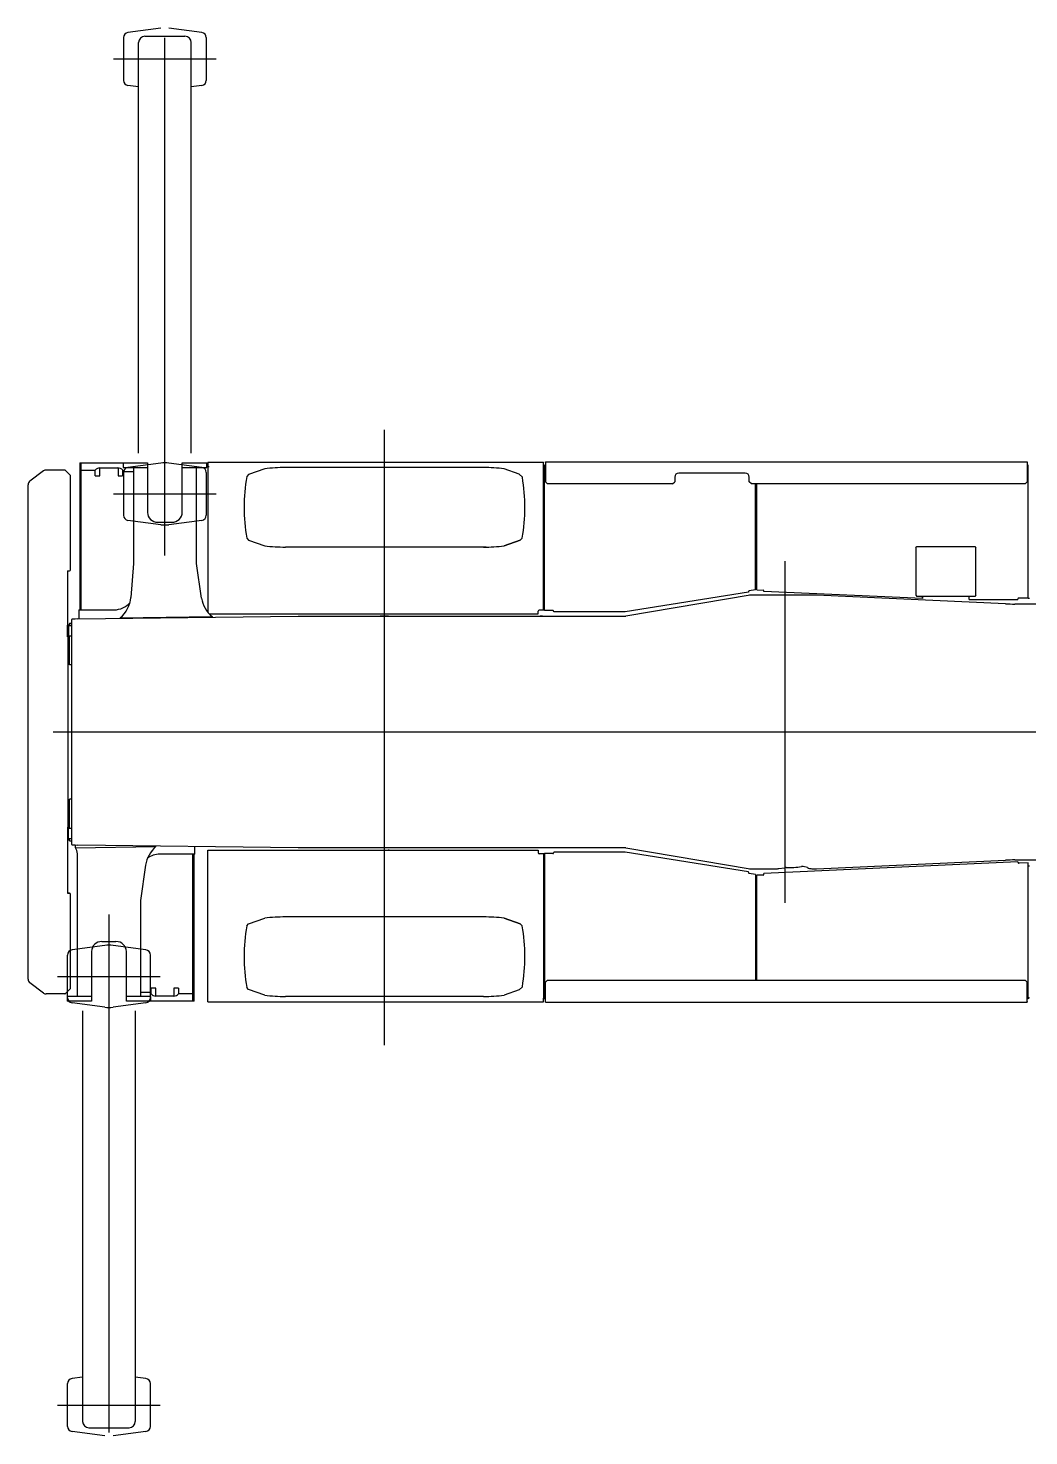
# Model space of a CAD drawing. Extents: x -31701 to 37626, y -27136 to 32271.
# Drawn here: x -28436 to -23606, y 5128 to 11926 of the extents above; entities that cross this region are included whole.
import ezdxf

# ---------------------------------------------------------------- set-up
doc = ezdxf.new("R2010")
doc.units = 0
doc.header["$PDMODE"] = 35
doc.layers.get('0').update_dxf_attribs({"linetype": 'CONTINUOUS'})

msp = doc.modelspace()

# ---------------------------------------------------------------- linework, layer by layer
at = {"color": 251, "linetype": 'Continuous'}
for p, q in [((-27795.72, 11925.78), (-27954.3, 11904.77)), ((-27597.73, 11904.77), (-27756.31, 11925.78)), ((-27976.01, 11879.99), (-27976.01, 11673.8)), ((-27903.01, 9874.14), (-27903.01, 11856.89)), ((-27873.01, 11886.89), (-27679.01, 11886.89)), ((-27776.01, 9378.64), (-27776.01, 11879.13)), ((-27649.01, 9874.14), (-27649.01, 11856.89)), ((-27576.02, 11879.99), (-27576.02, 11673.8)), ((-28023.9, 11776.89), (-27528.01, 11776.89)), ((-27903.01, 11642.22), (-27954.3, 11649.02)), ((-27597.73, 11649.02), (-27649.01, 11642.22)), ((-28187.01, 9826.89), (-27860.01, 9826.89)), ((-28187.01, 9826.89), (-28187.01, 9116.87)), ((-28181.01, 9826.89), (-28181.01, 9116.87)), ((-28181.01, 9791.89), (-28112.07, 9791.89)), ((-28112.01, 9763.89), (-28112.01, 9791.96)), ((-28090.01, 9763.89), (-28090.01, 9801.89)), ((-28089.71, 9801.89), (-28002.32, 9801.89)), ((-28002.01, 9801.89), (-28002.01, 9763.89)), ((-27980.01, 9791.96), (-27980.01, 9763.89)), ((-27973.95, 9784.89), (-27979.54, 9791.42)), ((-27978.02, 9826.89), (-27978.02, 9804.89)), ((-27978.02, 9804.89), (-27860.01, 9804.89)), ((-27795.72, 9825.78), (-27954.3, 9804.77)), ((-27928.01, 9804.89), (-27928.01, 9341.18)), ((-27860.01, 9826.89), (-27860.01, 9587.57)), ((-27597.73, 9804.77), (-27756.31, 9825.78)), ((-27692.01, 9587.63), (-27692.01, 9826.89)), ((-27692.01, 9826.89), (-27574.01, 9826.89)), ((-27692.01, 9804.89), (-27574.01, 9804.89)), ((-27624.01, 9341.18), (-27624.01, 9804.89)), ((-27574.01, 9804.89), (-27574.01, 9826.89)), ((-27562.17, 9806.89), (-27574.01, 9806.89)), ((-28112.01, 9763.89), (-28090.01, 9763.89)), ((-28002.01, 9763.89), (-27980.01, 9763.89)), ((-27976.01, 9779.99), (-27976.01, 9573.8)), ((-27973.95, 9784.89), (-27928.01, 9784.89)), ((-27576.02, 9779.99), (-27576.02, 9573.8)), ((-28023.9, 9676.89), (-27528.01, 9676.89)), ((-27795.72, 9528), (-27954.3, 9549.02)), ((-27810.01, 9539.47), (-27742.01, 9539.47)), ((-27597.73, 9549.02), (-27756.31, 9528)), ((-27928.01, 9341.18), (-27940.21, 9176.84)), ((-27599.19, 9173.87), (-27624.01, 9341.18)), ((-28191.01, 9116.87), (-28191.01, 9075.12)), ((-28191.01, 9116.87), (-28021.01, 9116.87)), ((-27991.62, 9077.96), (-27547.88, 9084.29)), ((-27991.62, 9077.96), (-27991.62, 9075.48)), ((-27547.88, 9084.29), (-27547.88, 9081.38)), ((-28208.01, 7967.89), (-28208.01, 7981.31)), ((-28208.01, 7967.89), (-27819.31, 7973.37)), ((-27819.31, 7973.37), (-27819.31, 7976.01)), ((-27631.01, 7936.92), (-27631.01, 7973.51)), ((-28198.01, 7248.89), (-28198.01, 7938.49)), ((-27631.01, 7936.92), (-27801.02, 7936.92)), ((-27641.01, 7226.89), (-27641.01, 7936.92)), ((-27635.01, 7226.89), (-27635.01, 7936.92)), ((-27869.19, 7883.39), (-27894.01, 7713.1)), ((-27894.01, 7713.1), (-27894.01, 7248.89)), ((-28046.01, 7645.14), (-28046.01, 5144.66)), ((-28065.72, 7495.78), (-28224.3, 7474.77)), ((-28080.01, 7515.14), (-28012.01, 7515.14)), ((-27867.73, 7474.77), (-28026.31, 7495.78)), ((-28246.01, 7243.8), (-28246.01, 7449.99)), ((-28130.01, 7466.14), (-28130.01, 7226.89)), ((-27962.01, 7226.89), (-27962.01, 7466.14)), ((-27846.01, 7243.8), (-27846.01, 7449.99)), ((-28293.9, 7346.89), (-27798.01, 7346.89)), ((-27842.01, 7261.83), (-27842.01, 7289.89)), ((-27820.01, 7289.89), (-27842.01, 7289.89)), ((-27820.01, 7251.89), (-27820.01, 7289.89)), ((-27710.02, 7289.89), (-27732.02, 7289.89)), ((-27732.02, 7289.89), (-27732.02, 7251.89)), ((-27710.02, 7289.89), (-27710.02, 7261.83)), ((-28248.01, 7248.89), (-28248.01, 7226.89)), ((-28130.01, 7248.89), (-28248.01, 7248.89)), ((-28130.01, 7226.89), (-28248.01, 7226.89)), ((-28065.72, 7198), (-28224.3, 7219.02)), ((-27867.73, 7219.02), (-28026.31, 7198)), ((-27844.01, 7248.89), (-27962.02, 7248.89)), ((-27635.01, 7226.89), (-27962.02, 7226.89)), ((-27848.08, 7268.89), (-27894.01, 7268.89)), ((-27848.08, 7268.89), (-27842.49, 7262.37)), ((-27844.01, 7226.89), (-27844.01, 7248.89)), ((-27732.32, 7251.89), (-27819.71, 7251.89)), ((-27641.01, 7261.89), (-27709.96, 7261.89)), ((-28173.01, 7179.65), (-28173.01, 5196.89)), ((-27919.01, 7179.65), (-27919.01, 5196.89)), ((-28246.01, 5173.8), (-28246.01, 5379.99)), ((-28173.01, 5411.56), (-28224.3, 5404.77)), ((-27867.73, 5404.77), (-27919.01, 5411.56)), ((-27846.01, 5173.8), (-27846.01, 5379.99)), ((-28293.9, 5276.89), (-27798.01, 5276.89)), ((-28143.01, 5166.89), (-27949.01, 5166.89)), ((-28065.72, 5128), (-28224.3, 5149.01)), ((-27867.73, 5149.01), (-28026.31, 5128))]:
    msp.add_line(p, q, dxfattribs=at)
at = {"color": 104, "linetype": 'Continuous'}
for p, q in [((-26716, 7015.28), (-26716, 9986.83)), ((-28259.5, 9791.89), (-28348.7, 9791.89)), ((-28254.44, 9788.83), (-28232.37, 9766.76)), ((-27568.3, 9830.19), (-25948.88, 9830.19)), ((-27568.3, 9830.19), (-27568.3, 9104.65)), ((-27294, 9798), (-27371.54, 9769.9)), ((-26238, 9803.9), (-27194, 9803.9)), ((-26065.18, 9771.61), (-26138, 9798)), ((-25948.88, 9811.78), (-25948.88, 9830.19)), ((-25948.88, 9807.89), (-25948.88, 9811.78)), ((-25948.88, 9114.89), (-25948.88, 9807.89)), ((-25944, 9811.89), (-25944, 9815.49)), ((-25939, 9815.49), (-25944, 9815.49)), ((-25944, 9113.89), (-25944, 9811.89)), ((-25939, 9828.29), (-25939, 9831.89)), ((-25939, 9831.89), (-23613, 9831.89)), ((-25939, 9828.29), (-25939, 9735.29)), ((-25926, 9831.89), (-25836, 9831.89)), ((-25075.91, 9831.89), (-23716, 9831.89)), ((-23613, 9831.89), (-23613, 9828.29)), ((-23613, 9828.29), (-23613, 9735.29)), ((-23608, 9815.49), (-23613, 9815.49)), ((-23608, 9811.89), (-23608, 9815.49)), ((-23608, 9173.89), (-23608, 9811.89)), ((-28435.9, 9721.09), (-28435.3, 9721.09)), ((-28435.9, 7332.69), (-28435.9, 9721.09)), ((-28361.66, 9787.57), (-28427.26, 9738.37)), ((-28230.9, 9309.89), (-28230.9, 9763.22)), ((-27371.54, 9769.9), (-27380.9, 9760.53)), ((-26050.47, 9756.9), (-26065.18, 9771.61)), ((-25929, 9725.29), (-25939, 9735.29)), ((-25325, 9725.29), (-25929, 9725.29)), ((-25325, 9725.29), (-25315, 9735.29)), ((-25315, 9757.29), (-25315, 9735.29)), ((-24975, 9777.29), (-25295, 9777.29)), ((-24955, 9735.29), (-24955, 9757.29)), ((-24945, 9725.29), (-24955, 9735.29)), ((-23623, 9725.29), (-24945, 9725.29)), ((-24925, 9213.96), (-24925, 9725.29)), ((-24919, 9213.9), (-24919, 9725.29)), ((-23613, 9735.29), (-23623, 9725.29)), ((-27380.91, 9463.27), (-27371.54, 9453.9)), ((-27371.54, 9453.9), (-27294, 9425.8)), ((-26138, 9425.81), (-26060.46, 9453.9)), ((-26060.46, 9453.88), (-26137.96, 9425.8)), ((-26060.47, 9453.9), (-26051.1, 9463.27)), ((-26225.52, 9419.89), (-27194, 9419.89)), ((-24151, 9416.89), (-24146, 9421.89)), ((-24151, 9416.89), (-24151, 9186.89)), ((-24146, 9421.89), (-23866, 9421.89)), ((-23866, 9421.89), (-23861, 9416.89)), ((-23861, 9186.89), (-23861, 9416.89)), ((-24781, 7701.45), (-24781, 9351.17)), ((-28246.5, 9304.89), (-28235.9, 9304.89)), ((-28246.5, 9304.89), (-28246.5, 8986.89)), ((-24959.32, 9201.82), (-25553.88, 9107.29)), ((-24951, 9186.89), (-25551, 9086.89)), ((-24959.57, 9203.4), (-24959.32, 9201.82)), ((-24925, 9213.96), (-24955.41, 9209.12)), ((-24889.5, 9186.89), (-24954.5, 9186.89)), ((-24631, 9186.89), (-24951, 9186.89)), ((-24919, 9213.9), (-24888.74, 9212.57)), ((-24884.04, 9205.76), (-24883.97, 9207.36)), ((-24119, 9172.29), (-24884.04, 9205.76)), ((-23718.43, 9145.9), (-24631, 9186.89)), ((-24151, 9186.89), (-24146, 9181.89)), ((-23866, 9181.89), (-24146, 9181.89)), ((-24119, 9181.89), (-24119, 9173.89)), ((-24119, 9175.89), (-24119, 9181.89)), ((-23894, 9170.89), (-23894, 9181.89)), ((-23861, 9186.89), (-23866, 9181.89)), ((-25974, 9097.59), (-25974, 9109.89)), ((-25948.88, 9114.89), (-25969, 9114.89)), ((-25944, 9114.89), (-25948.88, 9114.89)), ((-25904, 9113.89), (-25944, 9113.89)), ((-24119, 9175.89), (-24119, 9172.29)), ((-24056.11, 9161.07), (-24056, 9161.43)), ((-23894, 9167.29), (-23894, 9170.89)), ((-23894, 9167.29), (-23658, 9167.29)), ((-23202.93, 9144.89), (-23673.55, 9144.89)), ((-23658, 9167.29), (-23658, 9168.89)), ((-23608, 9173.89), (-23653, 9173.89)), ((-23608, 9173.89), (-23603.13, 9173.89)), ((-28246.5, 8986.89), (-28246.5, 9042.39)), ((-28242, 9042.39), (-28242, 8986.89)), ((-28242, 8991.89), (-28242, 9041.89)), ((-28242, 9041.89), (-28226, 9041.89)), ((-28236, 9051.89), (-28226, 9051.89)), ((-28236, 9051.89), (-28236, 9041.89)), ((-28226, 9070.48), (-28226, 7983.3)), ((-28196.65, 9072.76), (-27132.75, 9086.89)), ((-27562.1, 9097.59), (-25974, 9097.59)), ((-27132.75, 9086.89), (-27131.3, 9086.46)), ((-27129.3, 9086.89), (-27124.3, 9086.89)), ((-27124.3, 9086.89), (-25551, 9086.89)), ((-26761, 9086.89), (-26736, 9086.89)), ((-26696, 9086.89), (-26736, 9086.89)), ((-26696, 9086.89), (-26671, 9086.89)), ((-25953, 9086.89), (-25964.98, 9086.89)), ((-25953, 9086.89), (-25909, 9086.89)), ((-25899, 9107.29), (-25899, 9108.89)), ((-25553.88, 9107.29), (-25899, 9107.29)), ((-28246.5, 8986.89), (-28242, 8986.89)), ((-28244.9, 8986.89), (-28244.9, 8066.89)), ((-28242, 8991.89), (-28226, 8991.89)), ((-28236, 8851.89), (-28236, 8991.89)), ((-28226, 8851.89), (-28236, 8851.89)), ((-20523.01, 8526.89), (-28315.75, 8526.89)), ((-28226, 8201.89), (-28236, 8201.89)), ((-28236, 8061.89), (-28236, 8201.89)), ((-28246.5, 8066.89), (-28246.5, 8011.39)), ((-28246.5, 8066.89), (-28244.9, 8066.89)), ((-28246.5, 8066.89), (-28246.5, 7748.89)), ((-28245.53, 8066.89), (-28242, 8066.89)), ((-28242, 8011.39), (-28242, 8066.89)), ((-28242, 8011.89), (-28242, 8061.89)), ((-28242, 8061.89), (-28226, 8061.89)), ((-28242, 8011.89), (-28226, 8011.89)), ((-28236, 8001.89), (-28236, 8011.89)), ((-28236, 8001.89), (-28226, 8001.89)), ((-27132.75, 7966.89), (-28196.51, 7981.02)), ((-27568.3, 7956.19), (-25974, 7956.19)), ((-27568.3, 7223.59), (-27568.3, 7956.19)), ((-27124.3, 7966.89), (-27132.75, 7966.89)), ((-25558, 7966.89), (-27124.3, 7966.89)), ((-26696, 7958.79), (-26696, 7956.19)), ((-25974, 7956.19), (-25974, 7943.89)), ((-25551, 7966.89), (-25558, 7966.89)), ((-25551, 7966.89), (-24951, 7866.89)), ((-27569.6, 7903.45), (-27568.3, 7904.65)), ((-25948.88, 7938.89), (-25969, 7938.89)), ((-25944, 7938.89), (-25948.88, 7938.89)), ((-25948.88, 7938.89), (-25948.88, 7242.01)), ((-25904, 7939.49), (-25944, 7939.49)), ((-25944, 7939.49), (-25944, 7241.49)), ((-25553.88, 7946.09), (-25899, 7946.09)), ((-25899, 7946.09), (-25899, 7944.49)), ((-24959.32, 7851.57), (-25553.88, 7946.09)), ((-23657.95, 7899.21), (-24884.04, 7843.09)), ((-24631, 7866.89), (-23718.43, 7907.89)), ((-23673.55, 7908.89), (-22065.41, 7908.89)), ((-23657.88, 7897.61), (-23657.95, 7899.21)), ((-23608, 7894.89), (-23652.65, 7892.84)), ((-23608, 7241.89), (-23608, 7894.89)), ((-24959.57, 7849.99), (-24959.32, 7851.57)), ((-24925, 7839.43), (-24955.41, 7844.27)), ((-24954.5, 7866.89), (-24951, 7866.89)), ((-24951, 7866.89), (-24819.56, 7866.89)), ((-24925, 7839.43), (-24925, 7328.49)), ((-24888.73, 7836.27), (-24919, 7834.89)), ((-24919, 7328.49), (-24919, 7834.89)), ((-24883.97, 7841.5), (-24884.04, 7843.09)), ((-24812.48, 7867.4), (-24784.45, 7871.4)), ((-24652.65, 7866.89), (-24631, 7866.89)), ((-23608, 7879.89), (-23603.13, 7879.89)), ((-28237.5, 7748.89), (-28246.5, 7748.89)), ((-28239.5, 7748.89), (-28246.5, 7748.89)), ((-28246.5, 7748.89), (-28235.9, 7748.89)), ((-28237.5, 7748.89), (-28239.5, 7748.89)), ((-28237.5, 7748.89), (-28235.9, 7748.89)), ((-28230.9, 7290.56), (-28230.9, 7743.89)), ((-27371.54, 7599.89), (-27294, 7627.98)), ((-26225.52, 7633.9), (-27194, 7633.9)), ((-26138, 7627.98), (-26060.46, 7599.88)), ((-26060.46, 7599.9), (-26137.96, 7627.98)), ((-27380.91, 7590.52), (-27371.54, 7599.89)), ((-26060.47, 7599.88), (-26051.1, 7590.51)), ((-28361.66, 7266.21), (-28427.26, 7315.41)), ((-28232.37, 7287.03), (-28254.44, 7264.96)), ((-27371.54, 7283.89), (-27380.9, 7293.25)), ((-27294, 7255.79), (-27371.54, 7283.88)), ((-26065.18, 7282.18), (-26138, 7255.79)), ((-26050.47, 7296.88), (-26065.18, 7282.18)), ((-25939, 7318.49), (-25929, 7328.49)), ((-25939, 7225.49), (-25939, 7318.49)), ((-25929, 7328.49), (-23623, 7328.49)), ((-23623, 7328.49), (-23613, 7318.49)), ((-23613, 7225.49), (-23613, 7318.49)), ((-28259.5, 7261.89), (-28348.7, 7261.89)), ((-27568.3, 7223.59), (-27388.59, 7223.59)), ((-27393.59, 7223.59), (-27383.59, 7223.59)), ((-27388.59, 7223.59), (-25949, 7223.59)), ((-26238, 7249.89), (-27194, 7249.89)), ((-25949, 7223.59), (-25949, 7240.89)), ((-25944, 7241.49), (-25944, 7237.89)), ((-25944, 7237.89), (-25939, 7237.89)), ((-25939, 7221.89), (-25939, 7225.49)), ((-25939, 7221.89), (-23613, 7221.89)), ((-25686, 7221.89), (-25666, 7221.89)), ((-23608, 7238.29), (-23613, 7238.29)), ((-23613, 7225.49), (-23613, 7221.89)), ((-23608, 7241.89), (-23608, 7238.29))]:
    msp.add_line(p, q, dxfattribs=at)
at = {"color": 251, "linetype": 'Continuous'}
for centre, radius, start, end in [((-27951.01, 11879.99), 25, 97.547676, 180), ((-27601.02, 11879.99), 25, 0, 82.452324), ((-27873.01, 11856.89), 30, 90, 179.999982), ((-27679.01, 11856.89), 30, 0.000018, 90), ((-27951.01, 11673.8), 25, 180, 262.452324), ((-27601.02, 11673.8), 25, 277.547676, 0), ((-28089.71, 9771.89), 30, 89.997997, 138.18651), ((-28002.32, 9771.89), 30, 40.599612, 90.001986), ((-27951.01, 9779.99), 25, 97.547676, 180), ((-27776.01, 9677.08), 150, 82.452324, 97.547676), ((-27601.02, 9779.99), 25, 0, 82.452324), ((-27951.01, 9573.8), 25, 180, 262.452324), ((-27776.01, 9676.7), 150, 262.452324, 277.547676), ((-27601.02, 9573.8), 25, 277.547676, 0), ((-28021.01, 9216.87), 100, 269.999964, 320.291336), ((-27801.02, 7836.92), 100, 89.999964, 125.913849), ((-28046.01, 7347.08), 150, 82.452324, 97.547676), ((-28221.01, 7449.99), 25, 97.547676, 180), ((-27871.01, 7449.99), 25, 0, 82.452324), ((-28221.01, 7243.8), 25, 180, 262.452324), ((-27871.01, 7243.8), 25, 277.547676, 0), ((-27819.71, 7281.89), 30, 220.59961, 270.001986), ((-27732.32, 7281.89), 30, 269.997997, 318.186511), ((-28046.01, 7346.7), 150, 262.452324, 277.547676), ((-28221.01, 5379.99), 25, 97.547676, 180), ((-27871.01, 5379.99), 25, 0, 82.452324), ((-28221.01, 5173.8), 25, 180, 262.452324), ((-28143.01, 5196.89), 30, 180.000018, 270), ((-27949.01, 5196.89), 30, 270, 359.999982), ((-27871.01, 5173.8), 25, 277.547676, 0)]:
    msp.add_arc(centre, radius, start, end, dxfattribs=at)
at = {"color": 104, "linetype": 'Continuous'}
for centre, radius, start, end in [((-28348.7, 9770.29), 21.6, 90, 126.869898), ((-28259.5, 9788.29), 3.6, 28.665568, 90), ((-28257.97, 9785.29), 5, 45, 70.975859), ((-27194, 8953.9), 850, 90, 96.756348), ((-26238, 8953.9), 850, 83.243655, 90), ((-25944, 9812.89), 5, 192.859556, 270), ((-28414.3, 9721.09), 21.6, 126.869898, 180), ((-28235.9, 9763.22), 5, 0, 45), ((-26544, 9611.9), 850, 169.92904, 190.070426), ((-26888, 9611.9), 850, 349.929977, 9.822103), ((-25295, 9757.29), 20, 90, 180), ((-24975, 9757.29), 20, 0, 90), ((-27194, 10269.9), 850, 263.24365, 269.999964), ((-26238, 10269.89), 850, 270, 276.756345), ((-28235.9, 9309.89), 5, 270, 0), ((-24954.63, 9204.18), 5, 99.033425, 189.033423), ((-24888.96, 9207.58), 5, 357.494907, 87.494907), ((-25969, 9109.89), 5, 90, 180), ((-25904, 9108.89), 5, 0, 90.000061), ((-23673.55, 10144.89), 1000, 267.428015, 270), ((-23653, 9168.89), 5, 90, 180), ((-28251.5, 9042.39), 9.5, 0, 58.243144), ((-28251.5, 8011.39), 9.5, 301.756856, 0), ((-27569.6, 7929.89), 3.6, 68.832482, 90), ((-27569.6, 7929.89), 2, 49.460496, 90), ((-25969, 7943.89), 5, 180, 270), ((-25904, 7944.49), 5, 270, 0.000061), ((-23673.55, 6908.89), 1000, 90, 92.571985), ((-23652.88, 7897.84), 5, 182.620404, 272.620401), ((-24954.63, 7849.2), 5, 170.966575, 260.966572), ((-24888.96, 7841.27), 5, 272.620404, 2.620401), ((-24819.56, 7916.89), 50, 270, 278.130102), ((-24777.38, 7821.9), 50, 90.29407, 98.130102), ((-24781, 8526.89), 655, 270.29407, 276.89023), ((-24696.42, 7826.98), 50, 64.037869, 96.89023), ((-24652.65, 7916.89), 50, 244.037869, 270), ((-28235.9, 7743.89), 5, 0, 90), ((-27194, 6783.89), 850, 90.000036, 96.75635), ((-26238, 6783.89), 850, 83.243655, 90), ((-26544, 7441.89), 850, 169.929574, 190.07096), ((-26888, 7441.89), 850, 350.177897, 10.070023), ((-28414.3, 7332.69), 21.6, 180, 233.130102), ((-28235.9, 7290.56), 5, 315, 0), ((-28348.7, 7283.49), 21.6, 233.130102, 270), ((-28259.5, 7265.49), 3.6, 270, 331.334432), ((-28257.97, 7268.49), 5, 289.024141, 315), ((-27194, 8099.89), 850, 263.243652, 270), ((-26238, 8099.89), 850, 270, 276.756345), ((-25944, 7240.89), 5, 90, 180), ((-23608.13, 7239.89), 5, 0, 88.5628)]:
    msp.add_arc(centre, radius, start, end, dxfattribs=at)
at = {"color": 251, "linetype": 'Continuous'}
for centre, major_axis, ratio, start_param, end_param in [((-27810.01, 9587.63), (-50, 0), 0.963162, 0, 1.5707963), ((-27742.01, 9587.63), (-50, 0), 0.963162, 1.5707963, 3.1415927), ((-28089.83, 9187.13), (-150, 0), 0.962776, 2.284553, 3.0702852), ((-27450.7, 9194.3), (-150, 0), 0.962776, 0.1418971, 0.8660128), ((-28248.01, 7938.49), (50, 0), 0.979971, 0, 0.6435011), ((-27720.7, 7862.6), (150, 0), 0.979971, 2.2881739, 2.9996956), ((-28080.01, 7466.14), (-50, 0), 0.979971, 4.712389, 6.2831853), ((-28012.01, 7466.14), (-50, 0), 0.979971, 3.1415927, 4.712389)]:
    msp.add_ellipse(centre, major_axis=major_axis, ratio=ratio, start_param=start_param, end_param=end_param, dxfattribs=at)
at = {"color": 104, "linetype": 'Continuous'}
for centre, start_param, end_param in [((-28189, 9070.48), 1.7790155, 3.1415911), ((-28189, 7983.3), 3.1415942, 4.5079729)]:
    msp.add_ellipse(centre, major_axis=(37, 0), ratio=0.062876, start_param=start_param, end_param=end_param, dxfattribs=at)
at = {"color": 20, "linetype": 'Continuous'}
msp.add_point((-24781, 8526.89), dxfattribs=at)

doc.saveas('drawing.dxf')
